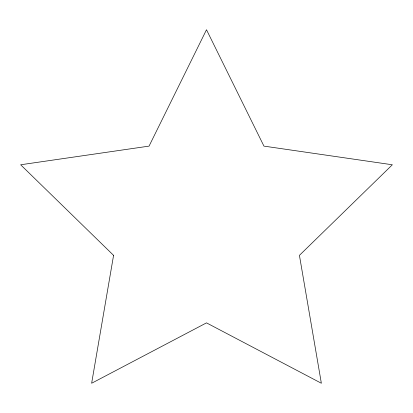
<?xml version="1.0" encoding="UTF-8"?>
<svg xmlns="http://www.w3.org/2000/svg" width="413" height="413" viewBox="0 0 413 413"><rect width="100%" height="100%" fill="white"/><g stroke="black" fill="none" stroke-linecap="round" stroke-linejoin="round"><path stroke-width="0.62" d="M113.575 255.353L91.64 383.254L206.5 322.868L321.36 383.254L299.425 255.353L392.35 164.772L263.933 146.114L206.5 29.746L149.067 146.114L20.65 164.772L113.575 255.353"/></g></svg>
